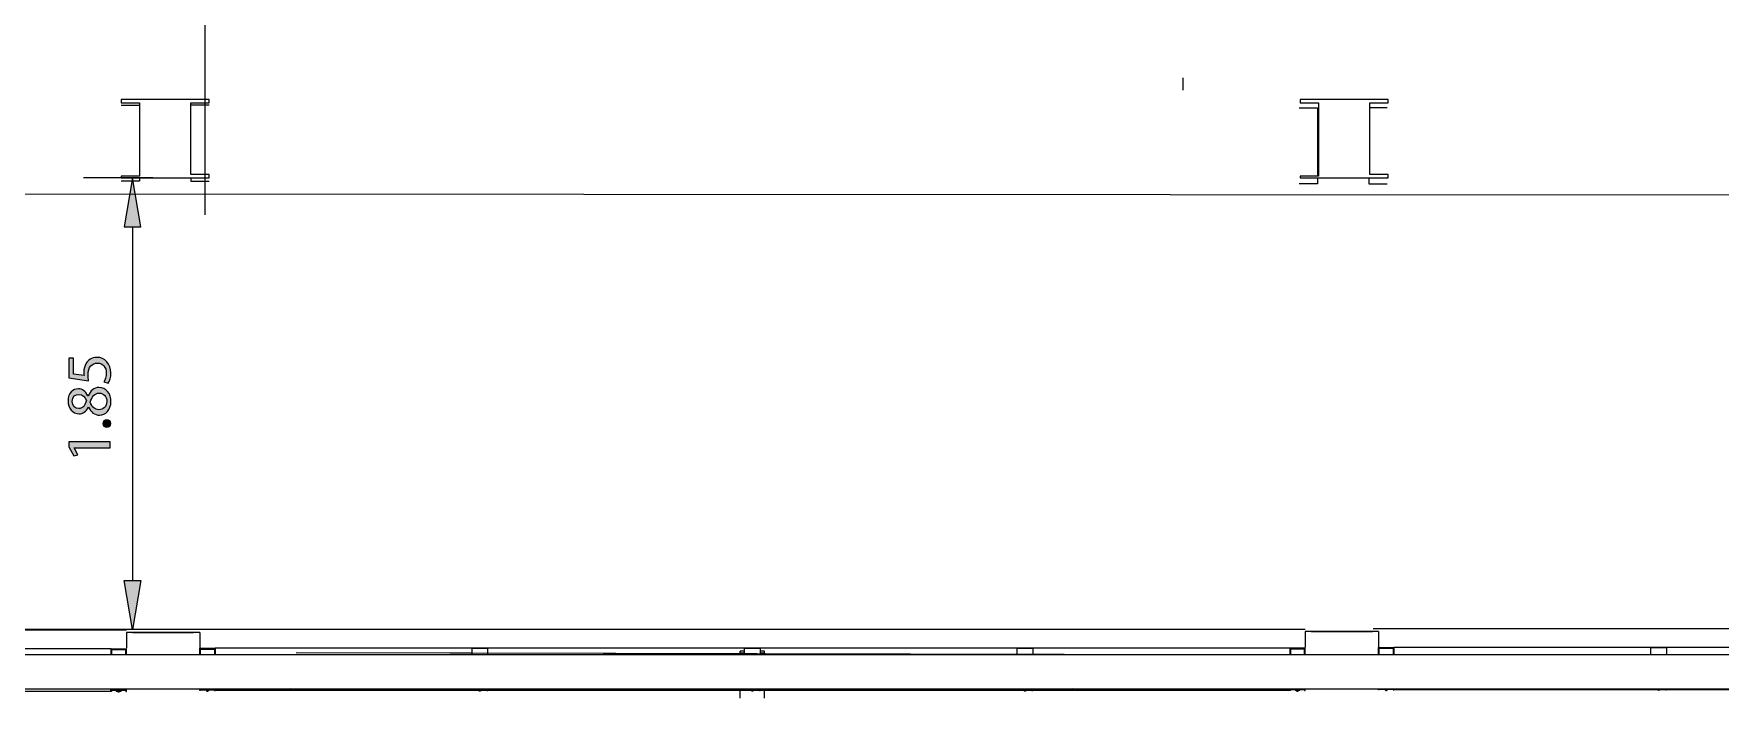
# Model space of a CAD drawing. Header units: centimetres. Extents: x -16.81 to -14.54, y 1.61 to 2.77.
# Drawn here: x -16.1405 to -15.8976, y 1.6486 to 1.7444 of the extents above; entities that cross this region are included whole.
import ezdxf

# ---------------------------------------------------------------- set-up
doc = ezdxf.new("R2010")
doc.units = ezdxf.units.CM
doc.header["$MEASUREMENT"] = 0
doc.layers.get('0').update_dxf_attribs({"lineweight": 0})
doc.layers.add('EXP COTA', color=7, linetype='Continuous', lineweight=0)

# ---------------------------------------------------------------- blocks, each defined once
blk = doc.blocks.new('Block_29')
at = {"layer": 'EXP COTA', "color": 172, "lineweight": 0, "true_color": 0x0000cc}
blk.add_line((-16.03656, 1.65852), (-16.7342, 1.65852), dxfattribs=at)
blk = doc.blocks.new('Block_151')
at = {"layer": 'EXP COTA', "true_color": 0x0000cc, "transparency": 33554687}
h = blk.add_hatch(color=172, dxfattribs=at)
h.dxf.hatch_style = 2
edge = h.paths.add_edge_path()
edge.add_spline(control_points=[(-16.13478, 1.69761), (-16.13478, 1.69761), (-16.13478, 1.69533), (-16.13478, 1.69533), (-16.13478, 1.69533), (-16.13326, 1.69512), (-16.13326, 1.69512), (-16.13326, 1.69526), (-16.1333, 1.69537), (-16.1333, 1.69561), (-16.1333, 1.69605), (-16.13319, 1.6965), (-16.13295, 1.69688), (-16.13271, 1.69733), (-16.13219, 1.69774), (-16.13144, 1.69774), (-16.13026, 1.69774), (-16.1294, 1.69678), (-16.1294, 1.6955), (-16.1294, 1.69485), (-16.12958, 1.6943), (-16.12978, 1.69402), (-16.12978, 1.69402), (-16.1304, 1.69423), (-16.1304, 1.69423), (-16.13023, 1.69447), (-16.13006, 1.69495), (-16.13006, 1.6955), (-16.13006, 1.69626), (-16.13054, 1.69692), (-16.13133, 1.69692), (-16.13212, 1.69692), (-16.13268, 1.69637), (-16.13268, 1.69519), (-16.13268, 1.69485), (-16.13264, 1.69457), (-16.13261, 1.69437), (-16.13261, 1.69437), (-16.13547, 1.69478), (-16.13547, 1.69478), (-16.13547, 1.69478), (-16.13547, 1.69761), (-16.13547, 1.69761), (-16.13547, 1.69761), (-16.13478, 1.69761), (-16.13478, 1.69761)], knot_values=[0, 0, 0, 0, 1, 1, 1, 2, 2, 2, 3, 3, 3, 4, 4, 4, 5, 5, 5, 6, 6, 6, 7, 7, 7, 8, 8, 8, 9, 9, 9, 10, 10, 10, 11, 11, 11, 12, 12, 12, 13, 13, 13, 14, 14, 14, 15, 15, 15, 15], degree=3, periodic=0)
h = blk.add_hatch(color=172, dxfattribs=at)
h.dxf.hatch_style = 2
edge = h.paths.add_edge_path()
edge.add_spline(control_points=[(-16.13106, 1.69258), (-16.13178, 1.69258), (-16.13212, 1.69209), (-16.13237, 1.69127), (-16.13216, 1.69058), (-16.13168, 1.6902), (-16.13113, 1.6902), (-16.13051, 1.69016), (-16.12999, 1.69065), (-16.12999, 1.6914), (-16.12999, 1.69213), (-16.13044, 1.69258), (-16.13106, 1.69258)], knot_values=[0, 0, 0, 0, 1, 1, 1, 2, 2, 2, 3, 3, 3, 4, 4, 4, 4], degree=3, periodic=0)
edge = h.paths.add_edge_path()
edge.add_spline(control_points=[(-16.13402, 1.69037), (-16.13343, 1.69037), (-16.13312, 1.69082), (-16.13292, 1.69151), (-16.13309, 1.69202), (-16.13347, 1.6924), (-16.13402, 1.6924), (-16.13447, 1.6924), (-16.13498, 1.69213), (-16.13498, 1.6914), (-16.13498, 1.69072), (-16.13454, 1.69037), (-16.13402, 1.69037)], knot_values=[0, 0, 0, 0, 1, 1, 1, 2, 2, 2, 3, 3, 3, 4, 4, 4, 4], degree=3, periodic=0)
edge = h.paths.add_edge_path()
edge.add_spline(control_points=[(-16.13102, 1.68941), (-16.13178, 1.68941), (-16.1323, 1.68982), (-16.13261, 1.69058), (-16.13261, 1.69058), (-16.13264, 1.69058), (-16.13264, 1.69058), (-16.13295, 1.68989), (-16.13347, 1.68961), (-16.13399, 1.68961), (-16.13492, 1.68961), (-16.13557, 1.69041), (-16.13557, 1.69147), (-16.13557, 1.69261), (-16.13485, 1.6932), (-16.13409, 1.6932), (-16.13357, 1.6932), (-16.13305, 1.69292), (-16.13271, 1.6922), (-16.13271, 1.6922), (-16.13268, 1.6922), (-16.13268, 1.6922), (-16.13237, 1.69292), (-16.13185, 1.6934), (-16.13113, 1.6934), (-16.13009, 1.6934), (-16.1294, 1.69251), (-16.1294, 1.69137), (-16.1294, 1.69013), (-16.13016, 1.68941), (-16.13102, 1.68941)], knot_values=[0, 0, 0, 0, 1, 1, 1, 2, 2, 2, 3, 3, 3, 4, 4, 4, 5, 5, 5, 6, 6, 6, 7, 7, 7, 8, 8, 8, 9, 9, 9, 10, 10, 10, 10], degree=3, periodic=0)
h = blk.add_hatch(color=172, dxfattribs=at)
h.dxf.hatch_style = 2
edge = h.paths.add_edge_path()
edge.add_spline(control_points=[(-16.12999, 1.68768), (-16.13033, 1.68768), (-16.13057, 1.68789), (-16.13057, 1.6882), (-16.13057, 1.68851), (-16.13033, 1.68875), (-16.12999, 1.68875), (-16.12964, 1.68875), (-16.1294, 1.68854), (-16.1294, 1.6882), (-16.1294, 1.68789), (-16.12964, 1.68768), (-16.12999, 1.68768)], knot_values=[0, 0, 0, 0, 1, 1, 1, 2, 2, 2, 3, 3, 3, 4, 4, 4, 4], degree=3, periodic=0)
h = blk.add_hatch(color=172, dxfattribs=at)
h.dxf.hatch_style = 2
edge = h.paths.add_edge_path()
edge.add_spline(control_points=[(-16.13471, 1.68472), (-16.13471, 1.68472), (-16.13416, 1.68369), (-16.13416, 1.68369), (-16.13416, 1.68369), (-16.13474, 1.68355), (-16.13474, 1.68355), (-16.13474, 1.68355), (-16.13547, 1.68486), (-16.13547, 1.68486), (-16.13547, 1.68486), (-16.13547, 1.68555), (-16.13547, 1.68555), (-16.13547, 1.68555), (-16.12951, 1.68555), (-16.12951, 1.68555), (-16.12951, 1.68555), (-16.12951, 1.68472), (-16.12951, 1.68472), (-16.12951, 1.68472), (-16.13471, 1.68472), (-16.13471, 1.68472)], knot_values=[0, 0, 0, 0, 1, 1, 1, 2, 2, 2, 3, 3, 3, 4, 4, 4, 5, 5, 5, 6, 6, 6, 7, 7, 7, 7], degree=3, periodic=0)
at = {"layer": 'EXP COTA'}
for points, knots in [([(-16.13478, 1.69761), (-16.13478, 1.69761), (-16.13478, 1.69533), (-16.13478, 1.69533), (-16.13478, 1.69533), (-16.13326, 1.69512), (-16.13326, 1.69512), (-16.13326, 1.69526), (-16.1333, 1.69537), (-16.1333, 1.69561), (-16.1333, 1.69605), (-16.13319, 1.6965), (-16.13295, 1.69688), (-16.13271, 1.69733), (-16.13219, 1.69774), (-16.13144, 1.69774), (-16.13026, 1.69774), (-16.1294, 1.69678), (-16.1294, 1.6955), (-16.1294, 1.69485), (-16.12958, 1.6943), (-16.12978, 1.69402), (-16.12978, 1.69402), (-16.1304, 1.69423), (-16.1304, 1.69423), (-16.13023, 1.69447), (-16.13006, 1.69495), (-16.13006, 1.6955), (-16.13006, 1.69626), (-16.13054, 1.69692), (-16.13133, 1.69692), (-16.13212, 1.69692), (-16.13268, 1.69637), (-16.13268, 1.69519), (-16.13268, 1.69485), (-16.13264, 1.69457), (-16.13261, 1.69437), (-16.13261, 1.69437), (-16.13547, 1.69478), (-16.13547, 1.69478), (-16.13547, 1.69478), (-16.13547, 1.69761), (-16.13547, 1.69761), (-16.13547, 1.69761), (-16.13478, 1.69761), (-16.13478, 1.69761)], [0, 0, 0, 0, 1, 1, 1, 2, 2, 2, 3, 3, 3, 4, 4, 4, 5, 5, 5, 6, 6, 6, 7, 7, 7, 8, 8, 8, 9, 9, 9, 10, 10, 10, 11, 11, 11, 12, 12, 12, 13, 13, 13, 14, 14, 14, 15, 15, 15, 15]), ([(-16.13102, 1.68941), (-16.13178, 1.68941), (-16.1323, 1.68982), (-16.13261, 1.69058), (-16.13261, 1.69058), (-16.13264, 1.69058), (-16.13264, 1.69058), (-16.13295, 1.68989), (-16.13347, 1.68961), (-16.13399, 1.68961), (-16.13492, 1.68961), (-16.13557, 1.69041), (-16.13557, 1.69147), (-16.13557, 1.69261), (-16.13485, 1.6932), (-16.13409, 1.6932), (-16.13357, 1.6932), (-16.13305, 1.69292), (-16.13271, 1.6922), (-16.13271, 1.6922), (-16.13268, 1.6922), (-16.13268, 1.6922), (-16.13237, 1.69292), (-16.13185, 1.6934), (-16.13113, 1.6934), (-16.13009, 1.6934), (-16.1294, 1.69251), (-16.1294, 1.69137), (-16.1294, 1.69013), (-16.13016, 1.68941), (-16.13102, 1.68941)], [0, 0, 0, 0, 1, 1, 1, 2, 2, 2, 3, 3, 3, 4, 4, 4, 5, 5, 5, 6, 6, 6, 7, 7, 7, 8, 8, 8, 9, 9, 9, 10, 10, 10, 10]), ([(-16.13402, 1.69037), (-16.13343, 1.69037), (-16.13312, 1.69082), (-16.13292, 1.69151), (-16.13309, 1.69202), (-16.13347, 1.6924), (-16.13402, 1.6924), (-16.13447, 1.6924), (-16.13498, 1.69213), (-16.13498, 1.6914), (-16.13498, 1.69072), (-16.13454, 1.69037), (-16.13402, 1.69037)], [0, 0, 0, 0, 1, 1, 1, 2, 2, 2, 3, 3, 3, 4, 4, 4, 4]), ([(-16.13106, 1.69258), (-16.13178, 1.69258), (-16.13212, 1.69209), (-16.13237, 1.69127), (-16.13216, 1.69058), (-16.13168, 1.6902), (-16.13113, 1.6902), (-16.13051, 1.69016), (-16.12999, 1.69065), (-16.12999, 1.6914), (-16.12999, 1.69213), (-16.13044, 1.69258), (-16.13106, 1.69258)], [0, 0, 0, 0, 1, 1, 1, 2, 2, 2, 3, 3, 3, 4, 4, 4, 4]), ([(-16.12999, 1.68768), (-16.13033, 1.68768), (-16.13057, 1.68789), (-16.13057, 1.6882), (-16.13057, 1.68851), (-16.13033, 1.68875), (-16.12999, 1.68875), (-16.12964, 1.68875), (-16.1294, 1.68854), (-16.1294, 1.6882), (-16.1294, 1.68789), (-16.12964, 1.68768), (-16.12999, 1.68768)], [0, 0, 0, 0, 1, 1, 1, 2, 2, 2, 3, 3, 3, 4, 4, 4, 4]), ([(-16.13471, 1.68472), (-16.13471, 1.68472), (-16.13416, 1.68369), (-16.13416, 1.68369), (-16.13416, 1.68369), (-16.13474, 1.68355), (-16.13474, 1.68355), (-16.13474, 1.68355), (-16.13547, 1.68486), (-16.13547, 1.68486), (-16.13547, 1.68486), (-16.13547, 1.68555), (-16.13547, 1.68555), (-16.13547, 1.68555), (-16.12951, 1.68555), (-16.12951, 1.68555), (-16.12951, 1.68555), (-16.12951, 1.68472), (-16.12951, 1.68472), (-16.12951, 1.68472), (-16.13471, 1.68472), (-16.13471, 1.68472)], [0, 0, 0, 0, 1, 1, 1, 2, 2, 2, 3, 3, 3, 4, 4, 4, 5, 5, 5, 6, 6, 6, 7, 7, 7, 7])]:
    blk.add_open_spline(points, degree=3, knots=knots, dxfattribs=at)
blk = doc.blocks.new('Block_150')
at = {"layer": 'EXP COTA'}
blk.add_blockref('Block_151', (0, 0), dxfattribs=at)
blk = doc.blocks.new('Block_149')
at = {"layer": 'EXP COTA', "true_color": 0x0000cc, "transparency": 33554534}
h = blk.add_hatch(color=172, dxfattribs=at)
h.dxf.hatch_style = 2
h.paths.add_polyline_path([(-16.12747, 1.71656), (-16.12511, 1.71656), (-16.12629, 1.72361)])
h = blk.add_hatch(color=172, dxfattribs=at)
h.dxf.hatch_style = 2
h.paths.add_polyline_path([(-16.12747, 1.66558), (-16.12511, 1.66558), (-16.12629, 1.65852)])
at = {"layer": 'EXP COTA', "color": 172, "lineweight": 0, "true_color": 0x0000cc}
for p, q in [((-16.12335, 1.72361), (-16.13334, 1.72361)), ((-16.12629, 1.71656), (-16.12629, 1.66558)), ((-16.12335, 1.65852), (-16.13334, 1.65852))]:
    blk.add_line(p, q, dxfattribs=at)
at = {"layer": 'EXP COTA'}
for points in [[(-16.12747, 1.71656), (-16.12511, 1.71656), (-16.12629, 1.72361), (-16.12629, 1.72361)], [(-16.12747, 1.66558), (-16.12511, 1.66558), (-16.12629, 1.65852), (-16.12629, 1.65852)]]:
    blk.add_lwpolyline(points, close=True, dxfattribs=at)
blk.add_blockref('Block_150', (0, 0), dxfattribs=at)

msp = doc.modelspace()

# ---------------------------------------------------------------- linework, layer by layer
at = {"color": 18, "lineweight": 0, "true_color": 0x000000}
for p, q in [((-15.97494, 1.73623), (-15.97494, 1.73799)), ((-16.11525, 1.73487), (-16.12792, 1.73487)), ((-16.12792, 1.73487), (-16.12792, 1.73442)), ((-16.11525, 1.73442), (-16.11525, 1.73487)), ((-15.9454, 1.73487), (-15.95807, 1.73487)), ((-15.95807, 1.73487), (-15.95807, 1.73442)), ((-15.9454, 1.73442), (-15.9454, 1.73487)), ((-16.12792, 1.73442), (-16.12528, 1.73442)), ((-16.12792, 1.73405), (-16.12528, 1.73405)), ((-16.12528, 1.73442), (-16.12528, 1.72382)), ((-16.12528, 1.73405), (-16.12528, 1.72382)), ((-16.11789, 1.73442), (-16.11525, 1.73442)), ((-16.11789, 1.72406), (-16.11789, 1.73442)), ((-16.11525, 1.73405), (-16.11789, 1.73405)), ((-15.95822, 1.73367), (-15.95558, 1.73367)), ((-15.95807, 1.73442), (-15.95543, 1.73442)), ((-15.95558, 1.73367), (-15.95558, 1.72382)), ((-15.95543, 1.73442), (-15.95543, 1.72382)), ((-15.94804, 1.73442), (-15.9454, 1.73442)), ((-15.94804, 1.72406), (-15.94804, 1.73442)), ((-15.94556, 1.73367), (-15.94804, 1.73367)), ((-16.12792, 1.72382), (-16.12792, 1.72361)), ((-16.12528, 1.72382), (-16.12792, 1.72382)), ((-16.12792, 1.72361), (-16.11525, 1.72361)), ((-16.12528, 1.72314), (-16.12792, 1.72314)), ((-16.12528, 1.72361), (-16.12528, 1.72314)), ((-16.11525, 1.72406), (-16.11789, 1.72406)), ((-16.11789, 1.72361), (-16.11789, 1.72314)), ((-16.11789, 1.72314), (-16.11525, 1.72314)), ((-16.11525, 1.72361), (-16.11525, 1.72406)), ((-15.95558, 1.72276), (-15.95822, 1.72276)), ((-15.95807, 1.72382), (-15.95807, 1.72361)), ((-15.95543, 1.72382), (-15.95807, 1.72382)), ((-15.95807, 1.72361), (-15.9454, 1.72361)), ((-15.95558, 1.72361), (-15.95558, 1.72276)), ((-15.94819, 1.72361), (-15.94819, 1.72276)), ((-15.94819, 1.72276), (-15.94556, 1.72276)), ((-15.9454, 1.72406), (-15.94804, 1.72406)), ((-15.9454, 1.72361), (-15.9454, 1.72406)), ((-16.12715, 1.65842), (-16.28716, 1.65841)), ((-16.12717, 1.65812), (-16.12717, 1.65583)), ((-16.11661, 1.65812), (-16.12717, 1.65812)), ((-16.12629, 1.65812), (-16.11749, 1.65811)), ((-15.95735, 1.65852), (-16.11735, 1.65852)), ((-16.11661, 1.65812), (-16.11661, 1.65583)), ((-15.95737, 1.65822), (-15.95737, 1.65593)), ((-15.94681, 1.65822), (-15.95737, 1.65822)), ((-15.95649, 1.65823), (-15.94769, 1.65822)), ((-15.78754, 1.65863), (-15.94755, 1.65863)), ((-15.94681, 1.65822), (-15.94681, 1.65593)), ((-16.12936, 1.65573), (-16.28418, 1.65572)), ((-16.07736, 1.6549), (-16.16642, 1.6549)), ((-16.12717, 1.65572), (-16.1294, 1.65572)), ((-16.1294, 1.65572), (-16.1294, 1.6549)), ((-16.1293, 1.65562), (-16.1293, 1.6549)), ((-16.12727, 1.65562), (-16.1293, 1.65562)), ((-16.12727, 1.6549), (-16.12727, 1.65562)), ((-16.12717, 1.6549), (-16.12717, 1.65572)), ((-16.11661, 1.6549), (-16.11661, 1.65583)), ((-16.11661, 1.65583), (-16.11438, 1.65583)), ((-16.11651, 1.6549), (-16.11651, 1.65572)), ((-16.11651, 1.65572), (-16.11448, 1.65572)), ((-16.11448, 1.65572), (-16.11448, 1.6549)), ((-15.95956, 1.65583), (-16.11438, 1.65583)), ((-16.11438, 1.65583), (-16.11438, 1.6549)), ((-16.10269, 1.6552), (-15.94787, 1.6549)), ((-16.10269, 1.6552), (-16.07736, 1.65515)), ((-16.07736, 1.6549), (-16.07736, 1.65583)), ((-16.07736, 1.65583), (-16.07513, 1.65583)), ((-16.07513, 1.6549), (-16.07736, 1.6549)), ((-16.07513, 1.65583), (-16.07513, 1.6549)), ((-16.07513, 1.65515), (-16.03811, 1.65508)), ((-16.03811, 1.6549), (-16.07513, 1.6549)), ((-16.03875, 1.6549), (-16.03875, 1.65543)), ((-16.03811, 1.65543), (-16.03875, 1.65543)), ((-16.03874, 1.6549), (-16.03874, 1.65513)), ((-16.03811, 1.65513), (-16.03874, 1.65513)), ((-16.03811, 1.6549), (-16.03811, 1.65583)), ((-16.03811, 1.65583), (-16.03587, 1.65583)), ((-16.03587, 1.6549), (-16.03811, 1.6549)), ((-16.03587, 1.65583), (-16.03587, 1.6549)), ((-16.03523, 1.65543), (-16.03587, 1.65543)), ((-16.03522, 1.65513), (-16.03587, 1.65513)), ((-16.03587, 1.65507), (-15.99885, 1.655)), ((-15.99885, 1.6549), (-16.03587, 1.6549)), ((-16.03523, 1.6549), (-16.03523, 1.65543)), ((-16.03522, 1.6549), (-16.03522, 1.65513)), ((-15.99885, 1.6549), (-15.99885, 1.65583)), ((-15.99885, 1.65583), (-15.99662, 1.65583)), ((-15.99662, 1.6549), (-15.99885, 1.6549)), ((-15.99662, 1.65583), (-15.99662, 1.6549)), ((-15.99662, 1.655), (-15.94787, 1.6549)), ((-15.90756, 1.6549), (-15.99662, 1.6549)), ((-15.95737, 1.65583), (-15.9596, 1.65583)), ((-15.9596, 1.65583), (-15.9596, 1.6549)), ((-15.95949, 1.65572), (-15.95949, 1.6549)), ((-15.95747, 1.65572), (-15.95949, 1.65572)), ((-15.95747, 1.6549), (-15.95747, 1.65572)), ((-15.95737, 1.6549), (-15.95737, 1.65583)), ((-15.94681, 1.6549), (-15.94681, 1.65593)), ((-15.94681, 1.65593), (-15.94458, 1.65593)), ((-15.9467, 1.6549), (-15.9467, 1.65583)), ((-15.9467, 1.65583), (-15.94468, 1.65583)), ((-15.94468, 1.65583), (-15.94468, 1.6549)), ((-15.78976, 1.65594), (-15.94458, 1.65593)), ((-15.94458, 1.65593), (-15.94458, 1.6549)), ((-15.90756, 1.6549), (-15.90756, 1.65593)), ((-15.90756, 1.65593), (-15.90532, 1.65593)), ((-15.90532, 1.6549), (-15.90756, 1.6549)), ((-15.90532, 1.65593), (-15.90532, 1.6549)), ((-15.8683, 1.6549), (-15.90532, 1.6549)), ((-16.16642, 1.64997), (-16.07736, 1.64997)), ((-16.12933, 1.64962), (-16.16642, 1.64962)), ((-16.1294, 1.64962), (-16.1294, 1.64997)), ((-16.1293, 1.64962), (-16.1294, 1.64962)), ((-16.1293, 1.64982), (-16.1293, 1.64997)), ((-16.12909, 1.64982), (-16.1293, 1.64982)), ((-16.1293, 1.64972), (-16.1293, 1.64962)), ((-16.12727, 1.64972), (-16.1293, 1.64972)), ((-16.12909, 1.64982), (-16.12909, 1.64997)), ((-16.12898, 1.64982), (-16.12898, 1.64997)), ((-16.12759, 1.64982), (-16.12898, 1.64982)), ((-16.12864, 1.64972), (-16.12864, 1.64967)), ((-16.12793, 1.64972), (-16.12864, 1.64972)), ((-16.12864, 1.64967), (-16.12793, 1.64967)), ((-16.1285, 1.64997), (-16.1285, 1.64982)), ((-16.12846, 1.64967), (-16.12845, 1.64966)), ((-16.12845, 1.64966), (-16.12845, 1.64965)), ((-16.12845, 1.64965), (-16.12844, 1.64964)), ((-16.12844, 1.64964), (-16.12844, 1.64963)), ((-16.12844, 1.64963), (-16.12843, 1.64962)), ((-16.12843, 1.64962), (-16.12842, 1.64961)), ((-16.12842, 1.64961), (-16.12842, 1.6496)), ((-16.12842, 1.6496), (-16.12841, 1.6496)), ((-16.12839, 1.64997), (-16.12839, 1.64982)), ((-16.12818, 1.64997), (-16.12818, 1.64982)), ((-16.12816, 1.6496), (-16.12815, 1.64961)), ((-16.12816, 1.6496), (-16.12816, 1.6496)), ((-16.12815, 1.64961), (-16.12814, 1.64962)), ((-16.12814, 1.64962), (-16.12813, 1.64963)), ((-16.12813, 1.64964), (-16.12812, 1.64965)), ((-16.12813, 1.64963), (-16.12813, 1.64964)), ((-16.12812, 1.64966), (-16.12812, 1.64967)), ((-16.12812, 1.64965), (-16.12812, 1.64966)), ((-16.12807, 1.64997), (-16.12807, 1.64982)), ((-16.12793, 1.64967), (-16.12793, 1.64972)), ((-16.12759, 1.64982), (-16.12759, 1.64997)), ((-16.12749, 1.64982), (-16.12749, 1.64997)), ((-16.12727, 1.64982), (-16.12749, 1.64982)), ((-16.12727, 1.64982), (-16.12727, 1.64997)), ((-16.12727, 1.64972), (-16.12727, 1.64962)), ((-16.12727, 1.64962), (-16.12717, 1.64962)), ((-16.12717, 1.64962), (-16.12717, 1.64997)), ((-16.11661, 1.64972), (-16.11661, 1.64997)), ((-16.11651, 1.64972), (-16.11661, 1.64972)), ((-16.11651, 1.64993), (-16.11651, 1.64997)), ((-16.11651, 1.64993), (-16.1163, 1.64993)), ((-16.11651, 1.64982), (-16.11448, 1.64982)), ((-16.11651, 1.64982), (-16.11651, 1.64972)), ((-16.1163, 1.64993), (-16.1163, 1.64997)), ((-16.11619, 1.64993), (-16.11619, 1.64997)), ((-16.11619, 1.64993), (-16.1148, 1.64993)), ((-16.11585, 1.64978), (-16.11585, 1.64982)), ((-16.11585, 1.64982), (-16.11514, 1.64982)), ((-16.11514, 1.64978), (-16.11585, 1.64978)), ((-16.11571, 1.64997), (-16.11571, 1.64993)), ((-16.11567, 1.64978), (-16.11566, 1.64977)), ((-16.11566, 1.64977), (-16.11566, 1.64976)), ((-16.11566, 1.64976), (-16.11565, 1.64975)), ((-16.11565, 1.64975), (-16.11565, 1.64974)), ((-16.11565, 1.64974), (-16.11564, 1.64973)), ((-16.11564, 1.64973), (-16.11563, 1.64972)), ((-16.11563, 1.64972), (-16.11563, 1.64971)), ((-16.11563, 1.64971), (-16.11562, 1.6497)), ((-16.11562, 1.6497), (-16.11561, 1.64969)), ((-16.11561, 1.64969), (-16.1156, 1.64969)), ((-16.1156, 1.64997), (-16.1156, 1.64993)), ((-16.1156, 1.64969), (-16.11559, 1.64968)), ((-16.11559, 1.64968), (-16.11558, 1.64967)), ((-16.11558, 1.64967), (-16.11557, 1.64967)), ((-16.11557, 1.64967), (-16.11556, 1.64967)), ((-16.11556, 1.64967), (-16.11555, 1.64966)), ((-16.11555, 1.64966), (-16.11554, 1.64966)), ((-16.11554, 1.64966), (-16.11553, 1.64966)), ((-16.11553, 1.64966), (-16.11551, 1.64966)), ((-16.11551, 1.64966), (-16.1155, 1.64965)), ((-16.1155, 1.64965), (-16.11549, 1.64965)), ((-16.11549, 1.64965), (-16.11548, 1.64966)), ((-16.11548, 1.64966), (-16.11547, 1.64966)), ((-16.11547, 1.64966), (-16.11546, 1.64966)), ((-16.11546, 1.64966), (-16.11544, 1.64966)), ((-16.11544, 1.64966), (-16.11543, 1.64967)), ((-16.11543, 1.64967), (-16.11542, 1.64967)), ((-16.11542, 1.64967), (-16.11541, 1.64967)), ((-16.11541, 1.64967), (-16.1154, 1.64968)), ((-16.1154, 1.64968), (-16.11539, 1.64969)), ((-16.11539, 1.64997), (-16.11539, 1.64993)), ((-16.11539, 1.64969), (-16.11538, 1.64969)), ((-16.11538, 1.64969), (-16.11537, 1.6497)), ((-16.11537, 1.64971), (-16.11536, 1.64972)), ((-16.11537, 1.6497), (-16.11537, 1.64971)), ((-16.11536, 1.64972), (-16.11535, 1.64973)), ((-16.11535, 1.64973), (-16.11534, 1.64974)), ((-16.11534, 1.64975), (-16.11533, 1.64976)), ((-16.11534, 1.64974), (-16.11534, 1.64975)), ((-16.11533, 1.64977), (-16.11533, 1.64978)), ((-16.11533, 1.64976), (-16.11533, 1.64977)), ((-16.11529, 1.64997), (-16.11529, 1.64993)), ((-16.11514, 1.64982), (-16.11514, 1.64978)), ((-16.1148, 1.64993), (-16.1148, 1.64997)), ((-16.1147, 1.64993), (-16.1147, 1.64997)), ((-16.1147, 1.64993), (-16.11448, 1.64993)), ((-16.11448, 1.64993), (-16.11448, 1.64997)), ((-16.11448, 1.64982), (-16.11448, 1.64972)), ((-16.11448, 1.64972), (-16.11438, 1.64972)), ((-16.11438, 1.64972), (-16.11438, 1.64997)), ((-16.07736, 1.64972), (-16.11438, 1.64972)), ((-16.06484, 1.6499), (-16.10346, 1.64997)), ((-16.07736, 1.64992), (-16.10346, 1.64997)), ((-16.07736, 1.64972), (-16.07736, 1.64997)), ((-16.07736, 1.64997), (-16.07725, 1.64997)), ((-16.07725, 1.64972), (-16.07736, 1.64972)), ((-16.07725, 1.64993), (-16.07725, 1.64997)), ((-16.07725, 1.64997), (-16.07704, 1.64997)), ((-16.07725, 1.64993), (-16.07704, 1.64993)), ((-16.07725, 1.64982), (-16.07725, 1.64972)), ((-16.07523, 1.64982), (-16.07725, 1.64982)), ((-16.07523, 1.64972), (-16.07725, 1.64972)), ((-16.07704, 1.64993), (-16.07704, 1.64997)), ((-16.07704, 1.64997), (-16.07694, 1.64997)), ((-16.07694, 1.64993), (-16.07694, 1.64997)), ((-16.07694, 1.64997), (-16.07645, 1.64997)), ((-16.07694, 1.64993), (-16.07645, 1.64993)), ((-16.07659, 1.64978), (-16.07659, 1.64982)), ((-16.07659, 1.64978), (-16.07659, 1.64982)), ((-16.07641, 1.64978), (-16.07659, 1.64978)), ((-16.07641, 1.64978), (-16.07659, 1.64978)), ((-16.07645, 1.64997), (-16.07645, 1.64993)), ((-16.07645, 1.64997), (-16.07635, 1.64997)), ((-16.07641, 1.64977), (-16.07641, 1.64978)), ((-16.07607, 1.64978), (-16.07641, 1.64978)), ((-16.07641, 1.64977), (-16.07641, 1.64978)), ((-16.07607, 1.64978), (-16.07641, 1.64978)), ((-16.07641, 1.64976), (-16.07641, 1.64977)), ((-16.07641, 1.64976), (-16.07641, 1.64977)), ((-16.0764, 1.64975), (-16.07641, 1.64976)), ((-16.0764, 1.64975), (-16.07641, 1.64976)), ((-16.07639, 1.64974), (-16.0764, 1.64975)), ((-16.07639, 1.64974), (-16.0764, 1.64975)), ((-16.07639, 1.64973), (-16.07639, 1.64974)), ((-16.07639, 1.64973), (-16.07639, 1.64974)), ((-16.07638, 1.64972), (-16.07639, 1.64973)), ((-16.07638, 1.64972), (-16.07639, 1.64973)), ((-16.07637, 1.64971), (-16.07638, 1.64972)), ((-16.07637, 1.64971), (-16.07638, 1.64972)), ((-16.07636, 1.6497), (-16.07637, 1.64971)), ((-16.07636, 1.6497), (-16.07637, 1.64971)), ((-16.07636, 1.64969), (-16.07636, 1.6497)), ((-16.07636, 1.64969), (-16.07636, 1.6497)), ((-16.07635, 1.64969), (-16.07636, 1.64969)), ((-16.07635, 1.64969), (-16.07636, 1.64969)), ((-16.07635, 1.64997), (-16.07635, 1.64993)), ((-16.07635, 1.64997), (-16.07614, 1.64997)), ((-16.07635, 1.64993), (-16.07614, 1.64993)), ((-16.07634, 1.64968), (-16.07635, 1.64969)), ((-16.07634, 1.64968), (-16.07635, 1.64969)), ((-16.07633, 1.64967), (-16.07634, 1.64968)), ((-16.07633, 1.64967), (-16.07634, 1.64968)), ((-16.07632, 1.64967), (-16.07633, 1.64967)), ((-16.07632, 1.64967), (-16.07633, 1.64967)), ((-16.07631, 1.64967), (-16.07632, 1.64967)), ((-16.07631, 1.64967), (-16.07632, 1.64967)), ((-16.07629, 1.64966), (-16.07631, 1.64967)), ((-16.07629, 1.64966), (-16.07631, 1.64967)), ((-16.07628, 1.64966), (-16.07629, 1.64966)), ((-16.07628, 1.64966), (-16.07629, 1.64966)), ((-16.07627, 1.64966), (-16.07628, 1.64966)), ((-16.07627, 1.64966), (-16.07628, 1.64966)), ((-16.07626, 1.64966), (-16.07627, 1.64966)), ((-16.07626, 1.64966), (-16.07627, 1.64966)), ((-16.07625, 1.64965), (-16.07626, 1.64966)), ((-16.07625, 1.64965), (-16.07626, 1.64966)), ((-16.07624, 1.64965), (-16.07625, 1.64965)), ((-16.07624, 1.64965), (-16.07625, 1.64965)), ((-16.07623, 1.64966), (-16.07624, 1.64965)), ((-16.07623, 1.64966), (-16.07624, 1.64965)), ((-16.07621, 1.64966), (-16.07623, 1.64966)), ((-16.07621, 1.64966), (-16.07623, 1.64966)), ((-16.0762, 1.64966), (-16.07621, 1.64966)), ((-16.0762, 1.64966), (-16.07621, 1.64966)), ((-16.07619, 1.64966), (-16.0762, 1.64966)), ((-16.07619, 1.64966), (-16.0762, 1.64966)), ((-16.07618, 1.64967), (-16.07619, 1.64966)), ((-16.07618, 1.64967), (-16.07619, 1.64966)), ((-16.07617, 1.64967), (-16.07618, 1.64967)), ((-16.07617, 1.64967), (-16.07618, 1.64967)), ((-16.07616, 1.64967), (-16.07617, 1.64967)), ((-16.07616, 1.64967), (-16.07617, 1.64967)), ((-16.07615, 1.64968), (-16.07616, 1.64967)), ((-16.07615, 1.64968), (-16.07616, 1.64967)), ((-16.07614, 1.64969), (-16.07615, 1.64968)), ((-16.07614, 1.64969), (-16.07615, 1.64968)), ((-16.07614, 1.64997), (-16.07614, 1.64993)), ((-16.07614, 1.64997), (-16.07603, 1.64997)), ((-16.07613, 1.64969), (-16.07614, 1.64969)), ((-16.07613, 1.64969), (-16.07614, 1.64969)), ((-16.07612, 1.6497), (-16.07613, 1.64969)), ((-16.07612, 1.6497), (-16.07613, 1.64969)), ((-16.07611, 1.64971), (-16.07612, 1.6497)), ((-16.07611, 1.64971), (-16.07612, 1.6497)), ((-16.0761, 1.64973), (-16.07611, 1.64972)), ((-16.0761, 1.64973), (-16.07611, 1.64972)), ((-16.07611, 1.64972), (-16.07611, 1.64971)), ((-16.07611, 1.64972), (-16.07611, 1.64971)), ((-16.07609, 1.64974), (-16.0761, 1.64973)), ((-16.07609, 1.64974), (-16.0761, 1.64973)), ((-16.07608, 1.64976), (-16.07609, 1.64975)), ((-16.07608, 1.64976), (-16.07609, 1.64975)), ((-16.07609, 1.64975), (-16.07609, 1.64974)), ((-16.07609, 1.64975), (-16.07609, 1.64974)), ((-16.07607, 1.64978), (-16.07608, 1.64977)), ((-16.07607, 1.64978), (-16.07608, 1.64977)), ((-16.07608, 1.64977), (-16.07608, 1.64976)), ((-16.07608, 1.64977), (-16.07608, 1.64976)), ((-16.07589, 1.64978), (-16.07607, 1.64978)), ((-16.07589, 1.64978), (-16.07607, 1.64978)), ((-16.07603, 1.64993), (-16.07603, 1.64997)), ((-16.07603, 1.64997), (-16.07555, 1.64997)), ((-16.07603, 1.64993), (-16.07555, 1.64993)), ((-16.07589, 1.64982), (-16.07589, 1.64978)), ((-16.07589, 1.64982), (-16.07589, 1.64978)), ((-16.07555, 1.64993), (-16.07555, 1.64997)), ((-16.07555, 1.64997), (-16.07544, 1.64997)), ((-16.07544, 1.64993), (-16.07544, 1.64997)), ((-16.07544, 1.64997), (-16.07523, 1.64997)), ((-16.07544, 1.64993), (-16.07523, 1.64993)), ((-16.07523, 1.64993), (-16.07523, 1.64997)), ((-16.07523, 1.64997), (-16.07513, 1.64997)), ((-16.07523, 1.64982), (-16.07523, 1.64972)), ((-16.07523, 1.64972), (-16.07513, 1.64972)), ((-16.07513, 1.64972), (-16.07513, 1.64997)), ((-16.07513, 1.64997), (-16.03811, 1.64997)), ((-16.06484, 1.6499), (-16.07513, 1.64992)), ((-16.03811, 1.64973), (-16.07513, 1.64972)), ((-16.03876, 1.64893), (-16.03876, 1.64997)), ((-16.03875, 1.64863), (-16.03874, 1.64997)), ((-16.03811, 1.64972), (-16.03811, 1.64997)), ((-16.03811, 1.64997), (-16.038, 1.64997)), ((-16.038, 1.64972), (-16.03811, 1.64972)), ((-16.038, 1.64993), (-16.038, 1.64997)), ((-16.038, 1.64997), (-16.03779, 1.64997)), ((-16.038, 1.64993), (-16.03779, 1.64993)), ((-16.038, 1.64982), (-16.038, 1.64972)), ((-16.03598, 1.64982), (-16.038, 1.64982)), ((-16.03598, 1.64973), (-16.038, 1.64973)), ((-16.03779, 1.64993), (-16.03779, 1.64997)), ((-16.03779, 1.64997), (-16.03768, 1.64997)), ((-16.03768, 1.64993), (-16.03768, 1.64997)), ((-16.03768, 1.64997), (-16.0372, 1.64997)), ((-16.03768, 1.64993), (-16.0372, 1.64993)), ((-16.03734, 1.64978), (-16.03734, 1.64982)), ((-16.03734, 1.64978), (-16.03734, 1.64982)), ((-16.03716, 1.64978), (-16.03734, 1.64978)), ((-16.03716, 1.64978), (-16.03734, 1.64978)), ((-16.0372, 1.64997), (-16.0372, 1.64993)), ((-16.0372, 1.64997), (-16.03709, 1.64997)), ((-16.03716, 1.64977), (-16.03716, 1.64978)), ((-16.03682, 1.64978), (-16.03716, 1.64978)), ((-16.03716, 1.64977), (-16.03716, 1.64978)), ((-16.03682, 1.64978), (-16.03716, 1.64978)), ((-16.03715, 1.64976), (-16.03716, 1.64977)), ((-16.03715, 1.64976), (-16.03716, 1.64977)), ((-16.03715, 1.64975), (-16.03715, 1.64976)), ((-16.03715, 1.64975), (-16.03715, 1.64976)), ((-16.03714, 1.64974), (-16.03715, 1.64975)), ((-16.03714, 1.64974), (-16.03715, 1.64975)), ((-16.03713, 1.64973), (-16.03714, 1.64974)), ((-16.03713, 1.64973), (-16.03714, 1.64974)), ((-16.03713, 1.64972), (-16.03713, 1.64973)), ((-16.03713, 1.64972), (-16.03713, 1.64973)), ((-16.03712, 1.64971), (-16.03713, 1.64972)), ((-16.03712, 1.64971), (-16.03713, 1.64972)), ((-16.03711, 1.6497), (-16.03712, 1.64971)), ((-16.03711, 1.6497), (-16.03712, 1.64971)), ((-16.0371, 1.64969), (-16.03711, 1.6497)), ((-16.0371, 1.64969), (-16.03711, 1.6497)), ((-16.03709, 1.64969), (-16.0371, 1.64969)), ((-16.03709, 1.64969), (-16.0371, 1.64969)), ((-16.03709, 1.64997), (-16.03709, 1.64993)), ((-16.03709, 1.64997), (-16.03688, 1.64997)), ((-16.03709, 1.64993), (-16.03688, 1.64993)), ((-16.03708, 1.64968), (-16.03709, 1.64969)), ((-16.03708, 1.64968), (-16.03709, 1.64969)), ((-16.03707, 1.64967), (-16.03708, 1.64968)), ((-16.03707, 1.64967), (-16.03708, 1.64968)), ((-16.03706, 1.64967), (-16.03707, 1.64967)), ((-16.03706, 1.64967), (-16.03707, 1.64967)), ((-16.03705, 1.64967), (-16.03706, 1.64967)), ((-16.03705, 1.64967), (-16.03706, 1.64967)), ((-16.03704, 1.64966), (-16.03705, 1.64967)), ((-16.03704, 1.64966), (-16.03705, 1.64967)), ((-16.03703, 1.64966), (-16.03704, 1.64966)), ((-16.03703, 1.64966), (-16.03704, 1.64966)), ((-16.03702, 1.64966), (-16.03703, 1.64966)), ((-16.03702, 1.64966), (-16.03703, 1.64966)), ((-16.03701, 1.64966), (-16.03702, 1.64966)), ((-16.03701, 1.64966), (-16.03702, 1.64966)), ((-16.037, 1.64965), (-16.03701, 1.64966)), ((-16.037, 1.64965), (-16.03701, 1.64966)), ((-16.03698, 1.64965), (-16.037, 1.64965)), ((-16.03698, 1.64965), (-16.037, 1.64965)), ((-16.03697, 1.64966), (-16.03698, 1.64965)), ((-16.03697, 1.64966), (-16.03698, 1.64965)), ((-16.03696, 1.64966), (-16.03697, 1.64966)), ((-16.03696, 1.64966), (-16.03697, 1.64966)), ((-16.03695, 1.64966), (-16.03696, 1.64966)), ((-16.03695, 1.64966), (-16.03696, 1.64966)), ((-16.03694, 1.64966), (-16.03695, 1.64966)), ((-16.03694, 1.64966), (-16.03695, 1.64966)), ((-16.03693, 1.64967), (-16.03694, 1.64966)), ((-16.03693, 1.64967), (-16.03694, 1.64966)), ((-16.03692, 1.64967), (-16.03693, 1.64967)), ((-16.03692, 1.64967), (-16.03693, 1.64967)), ((-16.03691, 1.64967), (-16.03692, 1.64967)), ((-16.03691, 1.64967), (-16.03692, 1.64967)), ((-16.0369, 1.64968), (-16.03691, 1.64967)), ((-16.0369, 1.64968), (-16.03691, 1.64967)), ((-16.03689, 1.64969), (-16.0369, 1.64968)), ((-16.03689, 1.64969), (-16.0369, 1.64968)), ((-16.03688, 1.64969), (-16.03689, 1.64969)), ((-16.03688, 1.64969), (-16.03689, 1.64969)), ((-16.03688, 1.64997), (-16.03688, 1.64993)), ((-16.03688, 1.64997), (-16.03678, 1.64997)), ((-16.03687, 1.6497), (-16.03688, 1.64969)), ((-16.03687, 1.6497), (-16.03688, 1.64969)), ((-16.03686, 1.64971), (-16.03687, 1.6497)), ((-16.03686, 1.64971), (-16.03687, 1.6497)), ((-16.03685, 1.64972), (-16.03686, 1.64971)), ((-16.03685, 1.64972), (-16.03686, 1.64971)), ((-16.03684, 1.64973), (-16.03685, 1.64972)), ((-16.03684, 1.64973), (-16.03685, 1.64972)), ((-16.03683, 1.64975), (-16.03684, 1.64974)), ((-16.03683, 1.64975), (-16.03684, 1.64974)), ((-16.03684, 1.64974), (-16.03684, 1.64973)), ((-16.03684, 1.64974), (-16.03684, 1.64973)), ((-16.03682, 1.64977), (-16.03683, 1.64976)), ((-16.03682, 1.64977), (-16.03683, 1.64976)), ((-16.03683, 1.64976), (-16.03683, 1.64975)), ((-16.03683, 1.64976), (-16.03683, 1.64975)), ((-16.03682, 1.64978), (-16.03682, 1.64977)), ((-16.03664, 1.64978), (-16.03682, 1.64978)), ((-16.03682, 1.64978), (-16.03682, 1.64977)), ((-16.03664, 1.64978), (-16.03682, 1.64978)), ((-16.03678, 1.64993), (-16.03678, 1.64997)), ((-16.03678, 1.64997), (-16.03629, 1.64997)), ((-16.03678, 1.64993), (-16.03629, 1.64993)), ((-16.03664, 1.64982), (-16.03664, 1.64978)), ((-16.03664, 1.64982), (-16.03664, 1.64978)), ((-16.03629, 1.64993), (-16.03629, 1.64997)), ((-16.03629, 1.64997), (-16.03619, 1.64997)), ((-16.03619, 1.64993), (-16.03619, 1.64997)), ((-16.03619, 1.64997), (-16.03598, 1.64997)), ((-16.03619, 1.64993), (-16.03598, 1.64993)), ((-16.03598, 1.64993), (-16.03598, 1.64997)), ((-16.03598, 1.64997), (-16.03587, 1.64997)), ((-16.03598, 1.64982), (-16.03598, 1.64972)), ((-16.03598, 1.64972), (-16.03587, 1.64972)), ((-16.03587, 1.64972), (-16.03587, 1.64997)), ((-16.03587, 1.64997), (-15.99885, 1.64997)), ((-15.99885, 1.64973), (-16.03587, 1.64973)), ((-16.03524, 1.64892), (-16.03524, 1.64997)), ((-16.03523, 1.64862), (-16.03523, 1.64997)), ((-15.99885, 1.64972), (-15.99885, 1.64997)), ((-15.99885, 1.64997), (-15.99875, 1.64997)), ((-15.99875, 1.64972), (-15.99885, 1.64972)), ((-15.99875, 1.64993), (-15.99875, 1.64997)), ((-15.99875, 1.64997), (-15.99854, 1.64997)), ((-15.99875, 1.64993), (-15.99854, 1.64993)), ((-15.99875, 1.64982), (-15.99875, 1.64972)), ((-15.99672, 1.64982), (-15.99875, 1.64982)), ((-15.99672, 1.64973), (-15.99875, 1.64973)), ((-15.99854, 1.64993), (-15.99854, 1.64997)), ((-15.99854, 1.64997), (-15.99843, 1.64997)), ((-15.99843, 1.64993), (-15.99843, 1.64997)), ((-15.99843, 1.64997), (-15.99795, 1.64997)), ((-15.99843, 1.64993), (-15.99795, 1.64993)), ((-15.99809, 1.64978), (-15.99809, 1.64982)), ((-15.99809, 1.64978), (-15.99809, 1.64982)), ((-15.99791, 1.64978), (-15.99809, 1.64978)), ((-15.99791, 1.64978), (-15.99809, 1.64978)), ((-15.99795, 1.64997), (-15.99795, 1.64993)), ((-15.99795, 1.64997), (-15.99784, 1.64997)), ((-15.9979, 1.64977), (-15.99791, 1.64978)), ((-15.99756, 1.64978), (-15.99791, 1.64978)), ((-15.9979, 1.64977), (-15.99791, 1.64978)), ((-15.99756, 1.64978), (-15.99791, 1.64978)), ((-15.9979, 1.64976), (-15.9979, 1.64977)), ((-15.9979, 1.64976), (-15.9979, 1.64977)), ((-15.99789, 1.64975), (-15.9979, 1.64976)), ((-15.99789, 1.64975), (-15.9979, 1.64976)), ((-15.99789, 1.64974), (-15.99789, 1.64975)), ((-15.99789, 1.64974), (-15.99789, 1.64975)), ((-15.99788, 1.64973), (-15.99789, 1.64974)), ((-15.99788, 1.64973), (-15.99789, 1.64974)), ((-15.99787, 1.64972), (-15.99788, 1.64973)), ((-15.99787, 1.64972), (-15.99788, 1.64973)), ((-15.99787, 1.64971), (-15.99787, 1.64972)), ((-15.99787, 1.64971), (-15.99787, 1.64972)), ((-15.99786, 1.6497), (-15.99787, 1.64971)), ((-15.99786, 1.6497), (-15.99787, 1.64971)), ((-15.99785, 1.64969), (-15.99786, 1.6497)), ((-15.99785, 1.64969), (-15.99786, 1.6497)), ((-15.99784, 1.64969), (-15.99785, 1.64969)), ((-15.99784, 1.64969), (-15.99785, 1.64969)), ((-15.99784, 1.64997), (-15.99784, 1.64993)), ((-15.99784, 1.64997), (-15.99763, 1.64997)), ((-15.99784, 1.64993), (-15.99763, 1.64993)), ((-15.99783, 1.64968), (-15.99784, 1.64969)), ((-15.99783, 1.64968), (-15.99784, 1.64969)), ((-15.99782, 1.64967), (-15.99783, 1.64968)), ((-15.99782, 1.64967), (-15.99783, 1.64968)), ((-15.99781, 1.64967), (-15.99782, 1.64967)), ((-15.99781, 1.64967), (-15.99782, 1.64967)), ((-15.9978, 1.64967), (-15.99781, 1.64967)), ((-15.9978, 1.64967), (-15.99781, 1.64967)), ((-15.99779, 1.64966), (-15.9978, 1.64967)), ((-15.99779, 1.64966), (-15.9978, 1.64967)), ((-15.99778, 1.64966), (-15.99779, 1.64966)), ((-15.99778, 1.64966), (-15.99779, 1.64966)), ((-15.99776, 1.64966), (-15.99778, 1.64966)), ((-15.99776, 1.64966), (-15.99778, 1.64966)), ((-15.99775, 1.64966), (-15.99776, 1.64966)), ((-15.99775, 1.64966), (-15.99776, 1.64966)), ((-15.99774, 1.64965), (-15.99775, 1.64966)), ((-15.99774, 1.64965), (-15.99775, 1.64966)), ((-15.99773, 1.64965), (-15.99774, 1.64965)), ((-15.99773, 1.64965), (-15.99774, 1.64965)), ((-15.99772, 1.64966), (-15.99773, 1.64965)), ((-15.99772, 1.64966), (-15.99773, 1.64965)), ((-15.99771, 1.64966), (-15.99772, 1.64966)), ((-15.99771, 1.64966), (-15.99772, 1.64966)), ((-15.9977, 1.64966), (-15.99771, 1.64966)), ((-15.9977, 1.64966), (-15.99771, 1.64966)), ((-15.99768, 1.64966), (-15.9977, 1.64966)), ((-15.99768, 1.64966), (-15.9977, 1.64966)), ((-15.99767, 1.64967), (-15.99768, 1.64966)), ((-15.99767, 1.64967), (-15.99768, 1.64966)), ((-15.99766, 1.64967), (-15.99767, 1.64967)), ((-15.99766, 1.64967), (-15.99767, 1.64967)), ((-15.99765, 1.64967), (-15.99766, 1.64967)), ((-15.99765, 1.64967), (-15.99766, 1.64967)), ((-15.99764, 1.64968), (-15.99765, 1.64967)), ((-15.99764, 1.64968), (-15.99765, 1.64967)), ((-15.99763, 1.64969), (-15.99764, 1.64968)), ((-15.99763, 1.64969), (-15.99764, 1.64968)), ((-15.99763, 1.64997), (-15.99763, 1.64993)), ((-15.99763, 1.64997), (-15.99752, 1.64997)), ((-15.99762, 1.64969), (-15.99763, 1.64969)), ((-15.99762, 1.64969), (-15.99763, 1.64969)), ((-15.99761, 1.6497), (-15.99762, 1.64969)), ((-15.99761, 1.6497), (-15.99762, 1.64969)), ((-15.9976, 1.64972), (-15.99761, 1.64971)), ((-15.9976, 1.64972), (-15.99761, 1.64971)), ((-15.99761, 1.64971), (-15.99761, 1.6497)), ((-15.99761, 1.64971), (-15.99761, 1.6497)), ((-15.99759, 1.64973), (-15.9976, 1.64972)), ((-15.99759, 1.64973), (-15.9976, 1.64972)), ((-15.99758, 1.64974), (-15.99759, 1.64973)), ((-15.99758, 1.64974), (-15.99759, 1.64973)), ((-15.99757, 1.64976), (-15.99758, 1.64975)), ((-15.99757, 1.64976), (-15.99758, 1.64975)), ((-15.99758, 1.64975), (-15.99758, 1.64974)), ((-15.99758, 1.64975), (-15.99758, 1.64974)), ((-15.99756, 1.64978), (-15.99757, 1.64977)), ((-15.99756, 1.64978), (-15.99757, 1.64977)), ((-15.99757, 1.64977), (-15.99757, 1.64976)), ((-15.99757, 1.64977), (-15.99757, 1.64976)), ((-15.99738, 1.64978), (-15.99756, 1.64978)), ((-15.99738, 1.64978), (-15.99756, 1.64978)), ((-15.99752, 1.64993), (-15.99752, 1.64997)), ((-15.99752, 1.64997), (-15.99704, 1.64997)), ((-15.99752, 1.64993), (-15.99704, 1.64993)), ((-15.99738, 1.64982), (-15.99738, 1.64978)), ((-15.99738, 1.64982), (-15.99738, 1.64978)), ((-15.99704, 1.64993), (-15.99704, 1.64997)), ((-15.99704, 1.64997), (-15.99694, 1.64997)), ((-15.99694, 1.64993), (-15.99694, 1.64997)), ((-15.99694, 1.64997), (-15.99672, 1.64997)), ((-15.99694, 1.64993), (-15.99672, 1.64993)), ((-15.99672, 1.64993), (-15.99672, 1.64997)), ((-15.99672, 1.64997), (-15.99662, 1.64997)), ((-15.99672, 1.64982), (-15.99672, 1.64972)), ((-15.99672, 1.64972), (-15.99662, 1.64972)), ((-15.99662, 1.64972), (-15.99662, 1.64997)), ((-15.99662, 1.64997), (-15.99094, 1.64997)), ((-15.95953, 1.64973), (-15.99662, 1.64973)), ((-15.90756, 1.64991), (-15.99094, 1.64997)), ((-15.99094, 1.64997), (-15.90756, 1.64997)), ((-15.9596, 1.64972), (-15.9596, 1.64997)), ((-15.95949, 1.64972), (-15.9596, 1.64972)), ((-15.95949, 1.64993), (-15.95949, 1.64997)), ((-15.95928, 1.64993), (-15.95949, 1.64993)), ((-15.95949, 1.64982), (-15.95949, 1.64972)), ((-15.95747, 1.64982), (-15.95949, 1.64982)), ((-15.95928, 1.64993), (-15.95928, 1.64997)), ((-15.95918, 1.64993), (-15.95918, 1.64997)), ((-15.95779, 1.64993), (-15.95918, 1.64993)), ((-15.95883, 1.64982), (-15.95883, 1.64978)), ((-15.95813, 1.64982), (-15.95883, 1.64982)), ((-15.95883, 1.64978), (-15.95813, 1.64978)), ((-15.95869, 1.64997), (-15.95869, 1.64993)), ((-15.95865, 1.64978), (-15.95865, 1.64977)), ((-15.95865, 1.64977), (-15.95864, 1.64976)), ((-15.95864, 1.64976), (-15.95864, 1.64975)), ((-15.95864, 1.64975), (-15.95863, 1.64974)), ((-15.95863, 1.64974), (-15.95863, 1.64973)), ((-15.95863, 1.64973), (-15.95862, 1.64972)), ((-15.95862, 1.64972), (-15.95861, 1.64971)), ((-15.95861, 1.64971), (-15.9586, 1.6497)), ((-15.9586, 1.6497), (-15.95859, 1.64969)), ((-15.95859, 1.64997), (-15.95859, 1.64993)), ((-15.95859, 1.64969), (-15.95859, 1.64969)), ((-15.95859, 1.64969), (-15.95858, 1.64968)), ((-15.95858, 1.64968), (-15.95857, 1.64967)), ((-15.95857, 1.64967), (-15.95856, 1.64967)), ((-15.95856, 1.64967), (-15.95854, 1.64967)), ((-15.95854, 1.64967), (-15.95853, 1.64966)), ((-15.95853, 1.64966), (-15.95852, 1.64966)), ((-15.95852, 1.64966), (-15.95851, 1.64966)), ((-15.95851, 1.64966), (-15.9585, 1.64966)), ((-15.9585, 1.64966), (-15.95849, 1.64965)), ((-15.95849, 1.64965), (-15.95848, 1.64965)), ((-15.95848, 1.64965), (-15.95846, 1.64966)), ((-15.95846, 1.64966), (-15.95845, 1.64966)), ((-15.95845, 1.64966), (-15.95844, 1.64966)), ((-15.95844, 1.64966), (-15.95843, 1.64966)), ((-15.95843, 1.64966), (-15.95842, 1.64967)), ((-15.95842, 1.64967), (-15.95841, 1.64967)), ((-15.95841, 1.64967), (-15.9584, 1.64967)), ((-15.9584, 1.64967), (-15.95839, 1.64968)), ((-15.95839, 1.64968), (-15.95838, 1.64969)), ((-15.95838, 1.64997), (-15.95838, 1.64993)), ((-15.95838, 1.64969), (-15.95837, 1.64969)), ((-15.95837, 1.64969), (-15.95836, 1.6497)), ((-15.95836, 1.6497), (-15.95835, 1.64971)), ((-15.95835, 1.64971), (-15.95834, 1.64972)), ((-15.95834, 1.64973), (-15.95833, 1.64974)), ((-15.95834, 1.64972), (-15.95834, 1.64973)), ((-15.95833, 1.64975), (-15.95832, 1.64976)), ((-15.95833, 1.64974), (-15.95833, 1.64975)), ((-15.95832, 1.64977), (-15.95831, 1.64978)), ((-15.95832, 1.64976), (-15.95832, 1.64977)), ((-15.95827, 1.64997), (-15.95827, 1.64993)), ((-15.95813, 1.64978), (-15.95813, 1.64982)), ((-15.95779, 1.64993), (-15.95779, 1.64997)), ((-15.95768, 1.64993), (-15.95768, 1.64997)), ((-15.95747, 1.64993), (-15.95768, 1.64993)), ((-15.95747, 1.64993), (-15.95747, 1.64997)), ((-15.95747, 1.64982), (-15.95747, 1.64972)), ((-15.95747, 1.64972), (-15.95737, 1.64972)), ((-15.95737, 1.64972), (-15.95737, 1.64997)), ((-15.94681, 1.64983), (-15.94681, 1.64997)), ((-15.9467, 1.64983), (-15.94681, 1.64983)), ((-15.9467, 1.64993), (-15.94468, 1.64993)), ((-15.9467, 1.64993), (-15.9467, 1.64983)), ((-15.94604, 1.64988), (-15.94604, 1.64993)), ((-15.94604, 1.64993), (-15.94534, 1.64993)), ((-15.94534, 1.64988), (-15.94604, 1.64988)), ((-15.94586, 1.64988), (-15.94586, 1.64987)), ((-15.94586, 1.64987), (-15.94585, 1.64986)), ((-15.94585, 1.64986), (-15.94585, 1.64985)), ((-15.94585, 1.64985), (-15.94584, 1.64984)), ((-15.94584, 1.64984), (-15.94584, 1.64983)), ((-15.94584, 1.64983), (-15.94583, 1.64982)), ((-15.94583, 1.64982), (-15.94582, 1.64982)), ((-15.94582, 1.64982), (-15.94581, 1.64981)), ((-15.94581, 1.64981), (-15.94581, 1.6498)), ((-15.94581, 1.6498), (-15.9458, 1.64979)), ((-15.9458, 1.64979), (-15.94579, 1.64979)), ((-15.94579, 1.64979), (-15.94578, 1.64978)), ((-15.94578, 1.64978), (-15.94577, 1.64978)), ((-15.94577, 1.64978), (-15.94575, 1.64977)), ((-15.94575, 1.64977), (-15.94574, 1.64977)), ((-15.94574, 1.64977), (-15.94573, 1.64976)), ((-15.94573, 1.64976), (-15.94572, 1.64976)), ((-15.94572, 1.64976), (-15.94571, 1.64976)), ((-15.94571, 1.64976), (-15.9457, 1.64976)), ((-15.9457, 1.64976), (-15.94569, 1.64976)), ((-15.94569, 1.64976), (-15.94568, 1.64976)), ((-15.94568, 1.64976), (-15.94566, 1.64976)), ((-15.94566, 1.64976), (-15.94565, 1.64976)), ((-15.94565, 1.64976), (-15.94564, 1.64977)), ((-15.94564, 1.64977), (-15.94563, 1.64977)), ((-15.94563, 1.64977), (-15.94562, 1.64978)), ((-15.94562, 1.64978), (-15.94561, 1.64978)), ((-15.94561, 1.64978), (-15.9456, 1.64979)), ((-15.9456, 1.64979), (-15.94559, 1.64979)), ((-15.94559, 1.64979), (-15.94558, 1.6498)), ((-15.94558, 1.6498), (-15.94557, 1.64981)), ((-15.94557, 1.64981), (-15.94556, 1.64982)), ((-15.94556, 1.64982), (-15.94555, 1.64982)), ((-15.94555, 1.64983), (-15.94554, 1.64984)), ((-15.94555, 1.64982), (-15.94555, 1.64983)), ((-15.94554, 1.64985), (-15.94553, 1.64986)), ((-15.94554, 1.64984), (-15.94554, 1.64985)), ((-15.94553, 1.64987), (-15.94552, 1.64988)), ((-15.94553, 1.64986), (-15.94553, 1.64987)), ((-15.94534, 1.64993), (-15.94534, 1.64988)), ((-15.94468, 1.64993), (-15.94468, 1.64983)), ((-15.94468, 1.64983), (-15.94458, 1.64983)), ((-15.94458, 1.64983), (-15.94458, 1.64997)), ((-15.90756, 1.64983), (-15.94458, 1.64983)), ((-15.90756, 1.64991), (-15.90756, 1.64997)), ((-15.90756, 1.64997), (-15.90532, 1.64997)), ((-15.90756, 1.64983), (-15.90756, 1.64991)), ((-15.90756, 1.64991), (-15.90745, 1.64991)), ((-15.90745, 1.64983), (-15.90756, 1.64983)), ((-15.90745, 1.64993), (-15.90745, 1.64991)), ((-15.90543, 1.64993), (-15.90745, 1.64993)), ((-15.90543, 1.6499), (-15.90745, 1.64991)), ((-15.90745, 1.64991), (-15.90745, 1.64983)), ((-15.90543, 1.64983), (-15.90745, 1.64983)), ((-15.90679, 1.64988), (-15.90679, 1.64993)), ((-15.90679, 1.64988), (-15.90679, 1.64993)), ((-15.90661, 1.64988), (-15.90679, 1.64988)), ((-15.90661, 1.64988), (-15.90679, 1.64988)), ((-15.90661, 1.64987), (-15.90661, 1.64988)), ((-15.90627, 1.64988), (-15.90661, 1.64988)), ((-15.90661, 1.64987), (-15.90661, 1.64988)), ((-15.90627, 1.64988), (-15.90661, 1.64988)), ((-15.9066, 1.64986), (-15.90661, 1.64987)), ((-15.9066, 1.64986), (-15.90661, 1.64987)), ((-15.9066, 1.64985), (-15.9066, 1.64986)), ((-15.9066, 1.64985), (-15.9066, 1.64986)), ((-15.90659, 1.64984), (-15.9066, 1.64985)), ((-15.90659, 1.64984), (-15.9066, 1.64985)), ((-15.90658, 1.64983), (-15.90659, 1.64984)), ((-15.90658, 1.64983), (-15.90659, 1.64984)), ((-15.90658, 1.64982), (-15.90658, 1.64983)), ((-15.90658, 1.64982), (-15.90658, 1.64983)), ((-15.90657, 1.64982), (-15.90658, 1.64982)), ((-15.90657, 1.64982), (-15.90658, 1.64982)), ((-15.90656, 1.64981), (-15.90657, 1.64982)), ((-15.90656, 1.64981), (-15.90657, 1.64982)), ((-15.90655, 1.6498), (-15.90656, 1.64981)), ((-15.90655, 1.6498), (-15.90656, 1.64981)), ((-15.90654, 1.64979), (-15.90655, 1.6498)), ((-15.90654, 1.64979), (-15.90655, 1.6498)), ((-15.90653, 1.64979), (-15.90654, 1.64979)), ((-15.90653, 1.64979), (-15.90654, 1.64979)), ((-15.90652, 1.64978), (-15.90653, 1.64979)), ((-15.90652, 1.64978), (-15.90653, 1.64979)), ((-15.90651, 1.64978), (-15.90652, 1.64978)), ((-15.90651, 1.64978), (-15.90652, 1.64978)), ((-15.9065, 1.64977), (-15.90651, 1.64978)), ((-15.9065, 1.64977), (-15.90651, 1.64978)), ((-15.90649, 1.64977), (-15.9065, 1.64977)), ((-15.90649, 1.64977), (-15.9065, 1.64977)), ((-15.90648, 1.64976), (-15.90649, 1.64977)), ((-15.90648, 1.64976), (-15.90649, 1.64977)), ((-15.90647, 1.64976), (-15.90648, 1.64976)), ((-15.90647, 1.64976), (-15.90648, 1.64976)), ((-15.90646, 1.64976), (-15.90647, 1.64976)), ((-15.90646, 1.64976), (-15.90647, 1.64976)), ((-15.90644, 1.64976), (-15.90646, 1.64976)), ((-15.90644, 1.64976), (-15.90646, 1.64976)), ((-15.90643, 1.64976), (-15.90644, 1.64976)), ((-15.90643, 1.64976), (-15.90644, 1.64976)), ((-15.90642, 1.64976), (-15.90643, 1.64976)), ((-15.90642, 1.64976), (-15.90643, 1.64976)), ((-15.90641, 1.64976), (-15.90642, 1.64976)), ((-15.90641, 1.64976), (-15.90642, 1.64976)), ((-15.9064, 1.64976), (-15.90641, 1.64976)), ((-15.9064, 1.64976), (-15.90641, 1.64976)), ((-15.90639, 1.64977), (-15.9064, 1.64976)), ((-15.90639, 1.64977), (-15.9064, 1.64976)), ((-15.90638, 1.64977), (-15.90639, 1.64977)), ((-15.90638, 1.64977), (-15.90639, 1.64977)), ((-15.90637, 1.64978), (-15.90638, 1.64977)), ((-15.90637, 1.64978), (-15.90638, 1.64977)), ((-15.90636, 1.64978), (-15.90637, 1.64978)), ((-15.90636, 1.64978), (-15.90637, 1.64978)), ((-15.90635, 1.64979), (-15.90636, 1.64978)), ((-15.90635, 1.64979), (-15.90636, 1.64978)), ((-15.90634, 1.64979), (-15.90635, 1.64979)), ((-15.90634, 1.64979), (-15.90635, 1.64979)), ((-15.90633, 1.6498), (-15.90634, 1.64979)), ((-15.90633, 1.6498), (-15.90634, 1.64979)), ((-15.90632, 1.64981), (-15.90633, 1.6498)), ((-15.90632, 1.64981), (-15.90633, 1.6498)), ((-15.90631, 1.64982), (-15.90632, 1.64981)), ((-15.90631, 1.64982), (-15.90632, 1.64981)), ((-15.9063, 1.64982), (-15.90631, 1.64982)), ((-15.9063, 1.64982), (-15.90631, 1.64982)), ((-15.90629, 1.64983), (-15.9063, 1.64982)), ((-15.90629, 1.64983), (-15.9063, 1.64982)), ((-15.90628, 1.64985), (-15.90629, 1.64984)), ((-15.90628, 1.64985), (-15.90629, 1.64984)), ((-15.90629, 1.64984), (-15.90629, 1.64983)), ((-15.90629, 1.64984), (-15.90629, 1.64983)), ((-15.90627, 1.64987), (-15.90628, 1.64986)), ((-15.90627, 1.64987), (-15.90628, 1.64986)), ((-15.90628, 1.64986), (-15.90628, 1.64985)), ((-15.90628, 1.64986), (-15.90628, 1.64985)), ((-15.90627, 1.64988), (-15.90627, 1.64987)), ((-15.90609, 1.64988), (-15.90627, 1.64988)), ((-15.90627, 1.64988), (-15.90627, 1.64987)), ((-15.90609, 1.64988), (-15.90627, 1.64988)), ((-15.90609, 1.64993), (-15.90609, 1.64988)), ((-15.90609, 1.64993), (-15.90609, 1.64988)), ((-15.90543, 1.64993), (-15.90543, 1.6499)), ((-15.90543, 1.6499), (-15.90543, 1.64983)), ((-15.90543, 1.6499), (-15.90532, 1.6499)), ((-15.90543, 1.64983), (-15.90532, 1.64983)), ((-15.90532, 1.64997), (-15.8683, 1.64997)), ((-15.90532, 1.6499), (-15.90532, 1.64997)), ((-15.8683, 1.64987), (-15.90532, 1.6499)), ((-15.90532, 1.64983), (-15.90532, 1.6499)), ((-15.8683, 1.64983), (-15.90532, 1.64983)), ((-16.12841, 1.6496), (-16.1284, 1.64959)), ((-16.1284, 1.64959), (-16.12839, 1.64958)), ((-16.12839, 1.64958), (-16.12838, 1.64958)), ((-16.12838, 1.64958), (-16.12837, 1.64957)), ((-16.12837, 1.64957), (-16.12836, 1.64956)), ((-16.12836, 1.64956), (-16.12835, 1.64956)), ((-16.12835, 1.64956), (-16.12834, 1.64956)), ((-16.12834, 1.64956), (-16.12833, 1.64955)), ((-16.12833, 1.64955), (-16.12831, 1.64955)), ((-16.12831, 1.64955), (-16.1283, 1.64955)), ((-16.1283, 1.64955), (-16.12829, 1.64955)), ((-16.12829, 1.64955), (-16.12828, 1.64955)), ((-16.12828, 1.64955), (-16.12827, 1.64955)), ((-16.12827, 1.64955), (-16.12826, 1.64955)), ((-16.12826, 1.64955), (-16.12825, 1.64955)), ((-16.12825, 1.64955), (-16.12823, 1.64956)), ((-16.12823, 1.64956), (-16.12822, 1.64956)), ((-16.12822, 1.64956), (-16.12821, 1.64956)), ((-16.12821, 1.64956), (-16.1282, 1.64957)), ((-16.1282, 1.64957), (-16.12819, 1.64958)), ((-16.12819, 1.64958), (-16.12818, 1.64958)), ((-16.12818, 1.64958), (-16.12817, 1.64959)), ((-16.12817, 1.64959), (-16.12816, 1.6496))]:
    msp.add_line(p, q, dxfattribs=at)
at = {"layer": 'EXP COTA', "color": 3, "lineweight": 0, "true_color": 0x00ff00}
for p, q in [((-16.11581, 1.71828), (-16.11581, 1.96012)), ((-15.10936, 1.72067), (-16.29793, 1.72136))]:
    msp.add_line(p, q, dxfattribs=at)

# ---------------------------------------------------------------- block references
at = {"layer": 'EXP COTA'}
for name in ['Block_29', 'Block_149']:
    msp.add_blockref(name, (0, 0), dxfattribs=at)

doc.saveas('drawing.dxf')
